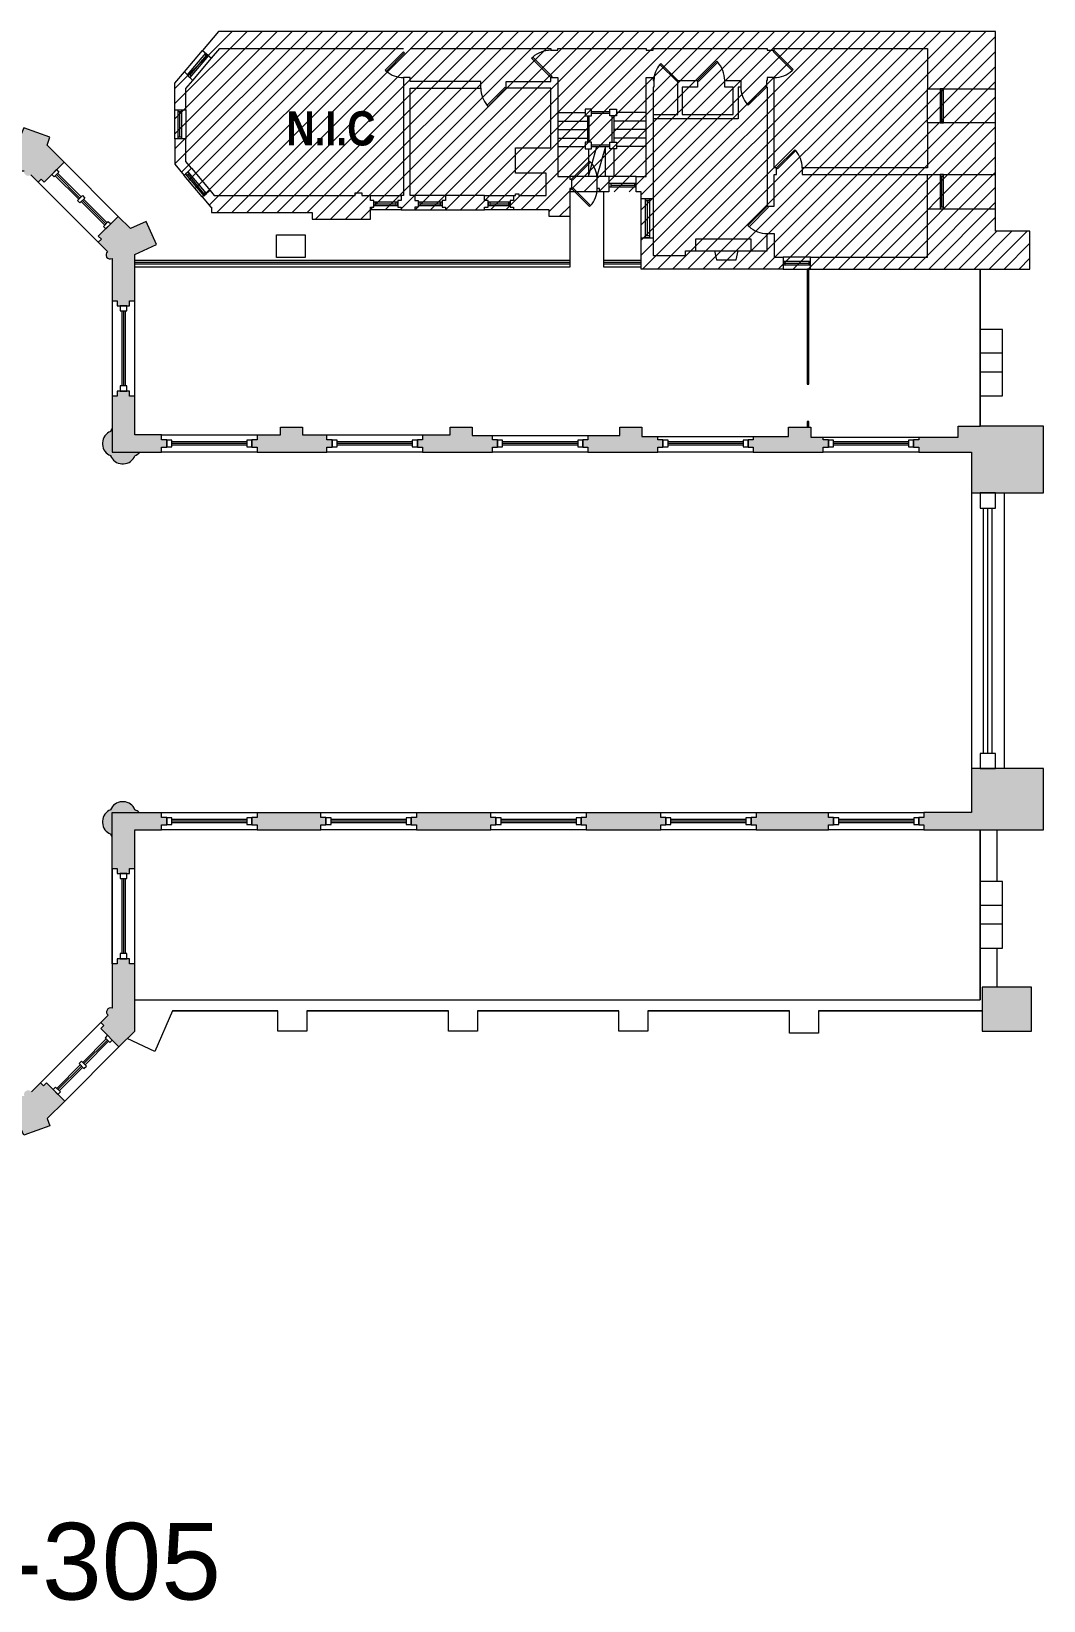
# Model space of a CAD drawing. Header units: inches. Extents: x 891 to 14187, y -1169 to 3232.
# Drawn here: x 5780 to 6968, y -1169 to 673 of the extents above; entities that cross this region are included whole.
import ezdxf

# ---------------------------------------------------------------- set-up
doc = ezdxf.new("R2010")
doc.units = ezdxf.units.IN
doc.header["$MEASUREMENT"] = 0
doc.linetypes.add('IMPORT-IMPORT-HIDDEN2', pattern=[0.1875, 0.125, -0.0625])
for name, color, linetype, lineweight in [('A-Hatch', 7, 'Continuous', 9), ('A-RECTORY - NIC', 7, 'Continuous', 9), ('EX-EXT-CORE', 7, 'Continuous', 9), ('EX-Int Wall', 7, 'Continuous', 9), ('EX-Windows', 7, 'Continuous', 9), ('G-ANNO-TEXT', 7, 'Continuous', 9), ('MUC-LOW_WALL', 7, 'Continuous', 9)]:
    doc.layers.add(name, color=color, linetype=linetype, lineweight=lineweight)
doc.styles.add('Arial Narrow_B_1', font='ARIALNB.TTF', dxfattribs={"height": 40.064026})
doc.styles.add('Arial_3', font='arial.ttf', dxfattribs={"height": 18})

msp = doc.modelspace()

# ---------------------------------------------------------------- hatches: boundary and pattern name
at = {"layer": 'A-Hatch'}
h = msp.add_hatch(color=9, dxfattribs=at)
h.paths.add_polyline_path([(6953.5, -500.7), (6953.5, -448.7), (6895.5, -448.7), (6895.5, -500.7)])
h.paths.add_polyline_path([(6518.5, -264.4), (6518.5, -258.4), (6524.5, -258.4), (6524.5, -249.9), (6518.5, -249.9), (6518.5, -243.8), (6431.2, -243.8), (6431.2, -249.9), (6425.2, -249.9), (6425.2, -258.4), (6431.2, -258.4), (6431.2, -264.4)])
h.paths.add_polyline_path([(6630.5, -264.4), (6715.2, -264.4), (6715.2, -258.4), (6721.2, -258.4), (6721.2, -249.9), (6715.2, -249.9), (6715.2, -243.8), (6630.5, -243.8), (6630.5, -249.9), (6624.5, -249.9), (6624.5, -258.4), (6630.5, -258.4)])
h.paths.add_polyline_path([(6967.5, -264.4), (6967.5, -192.4), (6883.1, -192.4), (6883.1, -243.8), (6827.2, -243.8), (6827.2, -249.9), (6821.2, -249.9), (6821.2, -258.4), (6827.2, -258.4), (6827.2, -264.4)])
h.paths.add_polyline_path([(6119.9, -264.4), (6119.9, -258.4), (6125.9, -258.4), (6125.9, -249.9), (6119.9, -249.9), (6119.9, -243.8), (6045.1, -243.8), (6045.1, -249.9), (6039.1, -249.9), (6039.1, -258.4), (6045.1, -258.4), (6045.1, -264.4), (6066.8, -264.4)])
h.paths.add_polyline_path([(6231.9, -264.4), (6319.2, -264.4), (6319.2, -258.4), (6325.2, -258.4), (6325.2, -249.9), (6319.2, -249.9), (6319.2, -243.8), (6231.9, -243.8), (6231.9, -249.9), (6225.9, -249.9), (6225.9, -258.4), (6231.9, -258.4)])
h.paths.add_polyline_path([(6883.1, 131.3), (6967.5, 131.3), (6967.5, 209.3), (6867.5, 209.3), (6867.5, 196.3), (6821.1, 196.3), (6821.1, 193.2), (6815.1, 193.2), (6815.1, 184.7), (6821.1, 184.7), (6821.1, 178.7), (6883.1, 178.7), (6883.1, 145.5)])
h.paths.add_polyline_path([(5888.6, 165.3), (5891.1, 165.5), (5893.4, 166.2), (5895.7, 167.2), (5897.7, 168.7), (5899.4, 170.4), (5900.8, 172.5), (5901.8, 174.7), (5904, 175.7), (5906, 177), (5907.7, 178.7), (5933.1, 178.7), (5933.1, 184.7), (5939.1, 184.7), (5939.1, 193.2), (5933.1, 193.2), (5933.1, 199.3), (5901.6, 199.3), (5901.6, 244.5), (5895.6, 244.5), (5895.6, 250.5), (5881.1, 250.5), (5881.1, 244.5), (5875, 244.5), (5875, 206.4), (5874.1, 204.8), (5873.4, 203.2), (5871.1, 202.1), (5869.1, 200.7), (5867.3, 199), (5865.9, 197), (5864.9, 194.8), (5864.2, 192.4), (5864, 189.9), (5864, 188), (5864.2, 185.5), (5864.9, 183.1), (5865.9, 180.9), (5867.3, 178.9), (5869.1, 177.1), (5871.1, 175.8), (5873.4, 174.7), (5874.4, 172.5), (5875.8, 170.4), (5877.5, 168.7), (5879.6, 167.2), (5881.8, 166.2), (5884.2, 165.5), (5886.6, 165.3)])
h.paths.add_polyline_path([(6433.1, 178.7), (6515.1, 178.7), (6515.1, 184.7), (6521.1, 184.7), (6521.1, 193.2), (6515.1, 193.2), (6515.1, 197.3), (6496.5, 197.3), (6496.5, 208.3), (6470.5, 208.3), (6470.5, 198.3), (6433.1, 198.3), (6433.1, 193.2), (6427.1, 193.2), (6427.1, 184.7), (6433.1, 184.7)])
h.paths.add_polyline_path([(6066.8, 178.7), (6127.1, 178.7), (6127.1, 184.7), (6133.1, 184.7), (6133.1, 193.2), (6127.1, 193.2), (6127.1, 199.3), (6098.5, 199.3), (6098.5, 208.3), (6072.5, 208.3), (6072.5, 199.3), (6045.1, 199.3), (6045.1, 193.2), (6039.1, 193.2), (6039.1, 184.7), (6045.1, 184.7), (6045.1, 178.7)])
h.paths.add_polyline_path([(6627.1, 178.7), (6709.1, 178.7), (6709.1, 184.7), (6715.1, 184.7), (6715.1, 193.2), (6709.1, 193.2), (6709.1, 196.3), (6694.5, 196.3), (6694.5, 208.3), (6668.5, 208.3), (6668.5, 197.3), (6627.1, 197.3), (6627.1, 193.2), (6621.1, 193.2), (6621.1, 184.7), (6627.1, 184.7)])
h.paths.add_polyline_path([(6239.1, 178.7), (6321.1, 178.7), (6321.1, 184.7), (6327.1, 184.7), (6327.1, 193.2), (6321.1, 193.2), (6321.1, 198.3), (6297.5, 198.3), (6297.5, 208.3), (6271.5, 208.3), (6271.5, 199.3), (6239.1, 199.3), (6239.1, 193.2), (6233.1, 193.2), (6233.1, 184.7), (6239.1, 184.7)])
h.paths.add_polyline_path([(5895.6, 350.5), (5895.6, 356.5), (5901.6, 356.5), (5901.6, 410.9), (5927, 422.3), (5915.1, 449.6), (5896.7, 441.1), (5882.3, 455.5), (5858.9, 432.1), (5862.5, 428.6), (5858.9, 425.1), (5869.8, 414.2), (5868.9, 413.4), (5868.3, 412.3), (5868, 411.2), (5867.9, 410), (5868.1, 408.8), (5868.7, 407.7), (5869.4, 406.8), (5870.4, 406.1), (5871.5, 405.7), (5872.7, 405.5), (5873.9, 405.7), (5875, 406.1), (5875, 356.5), (5881.1, 356.5), (5881.1, 350.5), (5895.6, 350.5)])
h.paths.add_polyline_path([(5788.2, 495.8), (5791.8, 499.3), (5795.3, 495.8), (5818.7, 519.1), (5798.8, 539), (5802.2, 548.3), (5771.6, 559.4), (5765.2, 544.7), (5738.5, 544.7), (5738.5, 537.2), (5733.5, 537.2), (5733.5, 517.5), (5738.5, 517.5), (5738.5, 509), (5771.9, 509), (5771.8, 507.8), (5772, 506.6), (5772.4, 505.5), (5773.2, 504.6), (5774.1, 503.8), (5775.2, 503.4), (5776.4, 503.1), (5777.6, 503.2), (5778.7, 503.6), (5779.7, 504.3)])
h.paths.add_polyline_path([(5586, 496.3), (5589.5, 499.8), (5593, 496.4), (5601.5, 504.9), (5602.4, 504.1), (5603.4, 503.4), (5604.5, 503.1), (5605.6, 503.1), (5606.8, 503.3), (5607.8, 503.8), (5608.7, 504.6), (5609.4, 505.6), (5609.8, 506.7), (5609.9, 507.9), (5609.7, 509), (5638.5, 509), (5638.5, 517.5), (5643.5, 517.5), (5643.5, 537.2), (5638.5, 537.2), (5638.5, 544.7), (5611.9, 544.7), (5605.4, 559.4), (5574.9, 548.3), (5580.1, 533.9), (5564.3, 518.1)])
h = msp.add_hatch(color=9, dxfattribs=at)
h.paths.add_polyline_path([(5136.6, -656), (5136.6, -612.5), (5126.8, -612.5), (5126.8, -596.1), (5124.8, -596.1), (5124.8, -593.8), (5110.8, -593.8), (5110.8, -621.5), (5080.6, -621.5), (5080.6, -656)])
h.paths.add_polyline_path([(5605.4, -622.5), (5610, -612), (5638.5, -612), (5638.5, -603.5), (5643.5, -603.5), (5643.5, -583.8), (5638.5, -583.8), (5638.5, -576.5), (5609.8, -576.5), (5610.1, -575.4), (5610.2, -574.2), (5609.9, -573.1), (5609.4, -572), (5608.6, -571.1), (5607.6, -570.5), (5606.5, -570.1), (5605.3, -570.1), (5604.1, -570.3), (5603.1, -570.8), (5602.2, -571.6), (5601.5, -572.6), (5593, -564.1), (5589.5, -567.6), (5586, -564), (5566.8, -583.2), (5580.2, -596.6), (5574.9, -611.4)])
h.paths.add_polyline_path([(5771.6, -622.5), (5802.2, -611.4), (5799.1, -602.9), (5819.5, -582.5), (5798.1, -561.1), (5794.6, -564.7), (5791, -561.1), (5780.4, -571.7), (5779.5, -570.9), (5778.4, -570.2), (5777.2, -569.9), (5776, -569.9), (5774.8, -570.3), (5773.7, -570.9), (5772.8, -571.8), (5772.1, -572.9), (5771.8, -574.1), (5771.8, -575.3), (5772.1, -576.5), (5738.5, -576.5), (5738.5, -583.8), (5733.5, -583.8), (5733.5, -603.5), (5738.5, -603.5), (5738.5, -612), (5767, -612)])
h.paths.add_polyline_path([(5124.8, -521.8), (5124.8, -520.5), (5192.8, -520.5), (5192.8, -492.5), (5168.3, -492.5), (5168.3, -152.3), (5183.1, -167), (5188.7, -161.4), (5192.3, -164.9), (5202.9, -154.3), (5199.4, -150.8), (5205, -145.1), (5184, -124.2), (5184.9, -123.7), (5185.6, -123), (5186.2, -122.2), (5186.5, -121.3), (5186.6, -120.4), (5186.5, -119.4), (5186.1, -118.5), (5185.5, -117.7), (5184.8, -117.1), (5183.9, -116.6), (5183, -116.4), (5182, -116.5), (5181.1, -116.7), (5181.1, -88), (5166.3, -77.7), (5166.3, -13.7), (5147.3, -13.7), (5147.3, -182.7), (5138.3, -182.7), (5138.3, -205.7), (5148.3, -205.7), (5148.3, -377.8), (5110.8, -377.8), (5110.8, -521.8)])
h.paths.add_polyline_path([(5503.1, -519.6), (5522.3, -500.4), (5518.9, -497), (5522.4, -493.5), (5510.6, -481.7), (5511.4, -480.9), (5512, -480), (5512.3, -478.9), (5512.4, -477.8), (5512.2, -476.7), (5511.8, -475.7), (5511.1, -474.9), (5510.2, -474.2), (5509.2, -473.7), (5508.1, -473.5), (5507, -473.6), (5506, -473.9), (5506, -461.9), (5498.5, -461.9), (5498.5, -456.9), (5482.3, -456.9), (5482.3, -461.9), (5473.9, -461.9), (5473.9, -490.4)])
h.paths.add_polyline_path([(5883.1, -518.9), (5901.6, -500.4), (5901.6, -421.5), (5895.6, -421.5), (5895.6, -415.5), (5881.1, -415.5), (5881.1, -421.5), (5875, -421.5), (5875, -473.6), (5873.8, -473.3), (5872.6, -473.3), (5871.3, -473.6), (5870.3, -474.3), (5869.4, -475.2), (5868.8, -476.2), (5868.5, -477.4), (5868.5, -478.7), (5868.8, -479.9), (5869.4, -481), (5870.3, -481.9), (5861.7, -490.4), (5865.3, -494), (5861.7, -497.5)])
h.paths.add_polyline_path([(5881.1, -315.5), (5895.6, -315.5), (5895.6, -309.5), (5901.6, -309.5), (5901.6, -264.4), (5933.1, -264.4), (5933.1, -258.4), (5939.1, -258.4), (5939.1, -249.9), (5933.1, -249.9), (5933.1, -243.8), (5906.8, -243.8), (5905.3, -242.6), (5903.6, -241.6), (5901.8, -240.8), (5900.8, -238.6), (5899.4, -236.6), (5897.7, -234.8), (5895.6, -233.3), (5893.4, -232.3), (5891.1, -231.6), (5888.6, -231.4), (5886.6, -231.4), (5884.2, -231.6), (5881.8, -232.3), (5879.6, -233.4), (5877.5, -234.8), (5875.8, -236.6), (5874.4, -238.6), (5873.4, -240.8), (5871.1, -241.9), (5869.1, -243.3), (5867.3, -245), (5865.9, -247), (5864.9, -249.2), (5864.2, -251.6), (5864, -254.1), (5864, -256), (5864.2, -258.5), (5864.9, -260.9), (5865.9, -263.1), (5867.3, -265.1), (5869.1, -266.9), (5871.1, -268.2), (5873.4, -269.3), (5874.1, -270.9), (5875, -272.5), (5875, -309.5), (5881.1, -309.5)])
h.paths.add_polyline_path([(5300.1, -300.3), (5308, -278.5), (5338, -278.5), (5338, -270), (5343, -270), (5343, -250.3), (5338, -250.3), (5338, -242.8), (5307.1, -242.8), (5307.4, -241.9), (5307.4, -240.9), (5307.2, -239.9), (5306.8, -239.1), (5306.2, -238.3), (5305.4, -237.8), (5304.5, -237.4), (5303.5, -237.3), (5302.5, -237.4), (5301.6, -237.7), (5300.8, -238.2), (5300.2, -239), (5299.7, -239.8), (5278.6, -218.7), (5272.9, -224.3), (5269.4, -220.8), (5258.8, -231.4), (5262.3, -234.9), (5256.6, -240.6), (5274.8, -258.7), (5264.4, -287.3)])
h.paths.add_polyline_path([(5498.5, -290.9), (5498.5, -285.9), (5506, -285.9), (5506, -248.3), (5507, -248.6), (5508.1, -248.7), (5509.2, -248.5), (5510.1, -248), (5511, -247.3), (5511.6, -246.5), (5512, -245.5), (5512.1, -244.4), (5512, -243.3), (5511.6, -242.3), (5511, -241.4), (5510.1, -240.7), (5509.2, -240.3), (5508.1, -240.1), (5507, -240.2), (5506, -240.5), (5506, -236), (5505.3, -236), (5504.6, -235.9), (5503.8, -235.6), (5503.2, -235.1), (5502.7, -234.5), (5502.4, -233.7), (5502.3, -232.7), (5502.3, -231.9), (5496.6, -231.9), (5497.1, -230.5), (5497.3, -229), (5497, -227.5), (5496.4, -226.1), (5495.5, -225), (5494.3, -224.1), (5492.9, -223.5), (5491.4, -223.3), (5489.9, -223.5), (5488.5, -224.1), (5487.3, -225), (5486.4, -226.1), (5485.8, -227.5), (5485.5, -229), (5485.7, -230.5), (5486.2, -231.9), (5481.2, -231.9), (5481.2, -233.2), (5481.1, -233.9), (5480.8, -234.7), (5480.3, -235.3), (5479.7, -235.8), (5479, -236.1), (5478.2, -236.2), (5475.6, -236.2), (5474.5, -236.4), (5473.4, -236.8), (5472.5, -237.6), (5471.8, -238.5), (5471.4, -239.6), (5471.3, -240.7), (5471.3, -242.8), (5442, -242.8), (5442, -250.3), (5437, -250.3), (5437, -270), (5442, -270), (5442, -278.5), (5473.9, -278.5), (5473.9, -285.9), (5482.3, -285.9), (5482.3, -290.9)])
h.paths.add_polyline_path([(5181.1, 30.3), (5181.1, 46.7), (5182, 46.4), (5183, 46.4), (5183.9, 46.6), (5184.8, 47), (5185.5, 47.7), (5186.1, 48.4), (5186.5, 49.3), (5186.6, 50.3), (5186.5, 51.3), (5186.2, 52.2), (5185.6, 53), (5184.9, 53.6), (5184, 54.1), (5205, 75.1), (5199.4, 80.7), (5202.9, 84.3), (5194.6, 92.6), (5191.1, 89), (5185.4, 94.7), (5184.3, 93.6), (5183.3, 92.3), (5182, 91.3), (5173.2, 82.5), (5173.2, 95.9), (5173.1, 96.6), (5173.2, 97.3), (5173.2, 99.3), (5155.3, 99.3), (5155.3, 76.2), (5147.3, 76.2), (5147.3, 30.3)])
h.paths.add_polyline_path([(5173.2, 143.3), (5173.2, 225.3), (5155.3, 225.3), (5155.3, 143.3)])
h.paths.add_polyline_path([(5173.2, 269.3), (5173.2, 386.5), (5208.1, 386.5), (5208.1, 400.5), (5154.3, 400.5), (5154.3, 391.5), (5155.3, 391.5), (5155.3, 269.3)])

# ---------------------------------------------------------------- linework, layer by layer
at = {"layer": 'A-RECTORY - NIC', "color": 8}
for p, q in [((5948.6, 605.5), (6015.7, 672.5)), ((5948.6, 587.8), (6033.4, 672.5)), ((5948.6, 570.1), (6051, 672.5)), ((5948.6, 552.4), (6068.7, 672.5)), ((5948.6, 534.8), (6086.4, 672.5)), ((5948.6, 517.1), (6104.1, 672.5)), ((5956.5, 507.3), (6121.8, 672.5)), ((5964.6, 497.7), (6139.4, 672.5)), ((5972.6, 488.1), (6157.1, 672.5)), ((5980.7, 478.4), (6174.8, 672.5)), ((5999.7, 672.5), (5981, 650.3)), ((5988.8, 468.8), (6192.5, 672.5)), ((5997.8, 460.2), (6210.1, 672.5)), ((6911.3, 672.5), (5999.7, 672.5)), ((6015.5, 460.2), (6227.8, 672.5)), ((6033.1, 460.2), (6245.5, 672.5)), ((6050.8, 460.2), (6263.2, 672.5)), ((6068.5, 460.2), (6280.9, 672.5)), ((6086.2, 460.2), (6298.5, 672.5)), ((6103.9, 460.2), (6316.2, 672.5)), ((6113.5, 452.2), (6333.9, 672.5)), ((6131.2, 452.2), (6351.6, 672.5)), ((6148.9, 452.2), (6369.2, 672.5)), ((6166.6, 452.2), (6386.9, 672.5)), ((6195.2, 463.2), (6404.6, 672.5)), ((6212.9, 463.2), (6422.3, 672.5)), ((6230.6, 463.2), (6440, 672.5)), ((6248.3, 463.2), (6457.6, 672.5)), ((6266, 463.2), (6475.3, 672.5)), ((6283.6, 463.2), (6493, 672.5)), ((6301.3, 463.2), (6510.7, 672.5)), ((6319, 463.2), (6528.3, 672.5)), ((6336.7, 463.2), (6546, 672.5)), ((6354.3, 463.2), (6563.7, 672.5)), ((6372, 463.2), (6581.4, 672.5)), ((6387.8, 461.3), (6599.1, 672.5)), ((6428.4, 484.2), (6616.7, 672.5)), ((6446.1, 484.2), (6634.4, 672.5)), ((6463.7, 484.2), (6652.1, 672.5)), ((6481.4, 484.2), (6669.8, 672.5)), ((6495.6, 480.7), (6687.4, 672.5)), ((6495.6, 463), (6705.1, 672.5)), ((6495.6, 445.4), (6722.8, 672.5)), ((6495.6, 427.7), (6740.5, 672.5)), ((6495.6, 410), (6758.2, 672.5)), ((6497, 393.7), (6775.8, 672.5)), ((6514.7, 393.7), (6793.5, 672.5)), ((6532.3, 393.7), (6811.2, 672.5)), ((6550, 393.7), (6828.9, 672.5)), ((6567.7, 393.7), (6846.5, 672.5)), ((6585.4, 393.7), (6864.2, 672.5)), ((6603, 393.7), (6881.9, 672.5)), ((6620.7, 393.7), (6899.6, 672.5)), ((6638.4, 393.7), (6911.3, 666.6)), ((6911.3, 605.2), (6911.3, 672.5)), ((5959.9, 625.1), (5981, 650.3)), ((5963.5, 621.4), (5984.9, 647)), ((5981, 650.3), (5991.7, 641.3)), ((5986.7, 642.9), (5983.6, 645.5)), ((5984.9, 647), (5988, 644.4)), ((5991.7, 641.3), (6001.3, 652.6)), ((6001.3, 652.6), (6216.8, 652.6)), ((6224.8, 652.6), (6389.8, 652.6)), ((6389.8, 652.6), (6389.8, 650.4)), ((6389.8, 650.4), (6397.8, 650.4)), ((6397.8, 650.4), (6397.8, 652.6)), ((6397.8, 652.6), (6501.5, 652.6)), ((6501.5, 652.6), (6501.5, 650.4)), ((6501.5, 650.4), (6509.5, 650.4)), ((6509.5, 650.4), (6509.5, 652.6)), ((6509.5, 652.6), (6643.5, 652.6)), ((6643.5, 652.6), (6643.5, 650.4)), ((6643.5, 650.4), (6651.5, 650.4)), ((6651.5, 650.4), (6651.5, 652.6)), ((6651.5, 652.6), (6831.3, 652.6)), ((6656.1, 393.7), (6911.3, 648.9)), ((6831.3, 652.6), (6831.3, 605.2)), ((5985.2, 644.2), (5966.3, 621.5)), ((5988, 644.4), (5966.4, 618.5)), ((5969.8, 615.1), (5991.7, 641.3)), ((6673.8, 393.7), (6911.3, 631.3)), ((5948.6, 611.6), (5959.9, 625.1)), ((5948.6, 580.3), (5948.6, 611.6)), ((5969.8, 615.1), (5959.9, 625.1)), ((5961.6, 605.4), (5969.8, 615.1)), ((5966.4, 618.5), (5963.5, 621.4)), ((5967.7, 620.1), (5964.8, 622.9)), ((6224.8, 618.4), (6216.8, 618.4)), ((6216.8, 618.4), (6216.8, 480.1)), ((6224.8, 613.8), (6224.8, 618.4)), ((6307.4, 613.8), (6224.8, 613.8)), ((6307.4, 605.8), (6307.4, 613.8)), ((6337.4, 605.8), (6337.4, 613.8)), ((6337.4, 613.8), (6389.8, 613.8)), ((6389.8, 613.8), (6389.8, 618.4)), ((6389.8, 618.4), (6397.8, 618.4)), ((6397.8, 618.4), (6397.8, 502.2)), ((6501.5, 502.2), (6501.5, 618.4)), ((6501.5, 618.4), (6509.5, 618.4)), ((6509.5, 618.4), (6509.5, 615.1)), ((6509.5, 615.1), (6510.5, 615.1)), ((6510.5, 615.1), (6510.5, 607.1)), ((6538.5, 575.1), (6538.5, 615.1)), ((6538.5, 615.1), (6561.5, 615.1)), ((6561.5, 615.1), (6561.5, 607.1)), ((6593.5, 607.1), (6593.5, 615.1)), ((6593.5, 615.1), (6612.5, 615.1)), ((6612.5, 615.1), (6612.5, 607.1)), ((6643.5, 615.1), (6642.5, 615.1)), ((6642.5, 615.1), (6642.5, 607.1)), ((6651.5, 618.4), (6643.5, 618.4)), ((6643.5, 618.4), (6643.5, 615.1)), ((6651.5, 512.5), (6651.5, 618.4)), ((6691.4, 393.7), (6911.3, 613.6)), ((5961.6, 580.3), (5961.6, 605.4)), ((6224.8, 480.1), (6224.8, 605.8)), ((6224.8, 605.8), (6307.4, 605.8)), ((6389.8, 605.8), (6337.4, 605.8)), ((6389.8, 536.1), (6389.8, 605.8)), ((6510.5, 607.1), (6509.5, 607.1)), ((6509.5, 607.1), (6509.5, 476.2)), ((6561.5, 607.1), (6543.5, 607.1)), ((6543.5, 607.1), (6543.5, 575.1)), ((6603.5, 607.1), (6593.5, 607.1)), ((6603.5, 575.1), (6603.5, 607.1)), ((6612.5, 607.1), (6609.5, 607.1)), ((6609.5, 607.1), (6609.5, 570.1)), ((6642.5, 607.1), (6643.5, 607.1)), ((6643.5, 607.1), (6643.5, 467.3)), ((6709.1, 393.7), (6911.3, 595.9)), ((6831.3, 565.2), (6831.3, 605.2)), ((6831.3, 605.2), (6911.3, 605.2)), ((6850.3, 605.2), (6846.3, 605.2)), ((6846.3, 605.2), (6846.3, 565.2)), ((6846.3, 603.2), (6850.3, 603.2)), ((6848.3, 567.2), (6848.3, 603.2)), ((6850.3, 565.2), (6850.3, 605.2)), ((6911.3, 565.2), (6911.3, 605.2)), ((5948.6, 580.3), (5961.6, 580.3)), ((5948.6, 546.3), (5948.6, 580.3)), ((5952.6, 580.3), (5956.6, 580.3)), ((5952.6, 546.3), (5952.6, 580.3)), ((5956.6, 578.3), (5952.6, 578.3)), ((5954.6, 548.3), (5954.6, 578.3)), ((5956.6, 580.3), (5956.6, 546.3)), ((5961.6, 580.3), (5961.6, 546.3)), ((6397.8, 577.3), (6429.7, 577.3)), ((6437.5, 581.4), (6429.7, 581.4)), ((6429.7, 581.4), (6429.7, 573.6)), ((6429.7, 573.6), (6437.5, 573.6)), ((6432.6, 573.6), (6432.6, 542.4)), ((6434.6, 542.4), (6434.6, 573.6)), ((6437.5, 573.6), (6437.5, 581.4)), ((6437.5, 578.5), (6458.7, 578.5)), ((6437.5, 576.5), (6458.7, 576.5)), ((6458.7, 581.4), (6466.5, 581.4)), ((6458.7, 573.6), (6458.7, 581.4)), ((6466.5, 573.6), (6458.7, 573.6)), ((6461.6, 542.4), (6461.6, 573.6)), ((6463.6, 573.6), (6463.6, 542.4)), ((6466.5, 581.4), (6466.5, 573.6)), ((6501.5, 577.3), (6466.5, 577.3)), ((6509.5, 575.1), (6538.5, 575.1)), ((6543.5, 575.1), (6603.5, 575.1)), ((6726.8, 393.7), (6911.3, 578.2)), ((6397.8, 567.3), (6432.6, 567.3)), ((6397.8, 557.3), (6432.6, 557.3)), ((6501.5, 567.3), (6463.6, 567.3)), ((6501.5, 557.3), (6463.6, 557.3)), ((6609.5, 570.1), (6509.5, 570.1)), ((6744.5, 393.7), (6911.3, 560.6)), ((6911.3, 565.2), (6831.3, 565.2)), ((6831.3, 565.2), (6831.3, 512.5)), ((6846.3, 567.2), (6850.3, 567.2)), ((6846.3, 565.2), (6850.3, 565.2)), ((6911.3, 504.5), (6911.3, 565.2)), ((5948.6, 546.3), (5948.6, 516.7)), ((5961.6, 546.3), (5948.6, 546.3)), ((5956.6, 548.3), (5952.6, 548.3)), ((5956.6, 546.3), (5952.6, 546.3)), ((5961.6, 519.8), (5961.6, 546.3)), ((6348.1, 506.1), (6348.1, 536.1)), ((6348.1, 536.1), (6389.8, 536.1)), ((6397.8, 547.3), (6432.6, 547.3)), ((6397.8, 537.3), (6429.7, 537.3)), ((6437.5, 542.4), (6429.7, 542.4)), ((6429.7, 542.4), (6429.7, 534.7)), ((6429.7, 534.7), (6437.5, 534.7)), ((6433.6, 502.2), (6443.6, 537.5)), ((6433.6, 534.7), (6433.6, 502.2)), ((6437.5, 534.7), (6437.5, 542.4)), ((6437.5, 539.5), (6458.7, 539.5)), ((6437.5, 537.5), (6458.7, 537.5)), ((6453.6, 537.5), (6443.6, 502.2)), ((6453.6, 502.2), (6453.6, 537.5)), ((6458.7, 542.4), (6466.5, 542.4)), ((6458.7, 534.7), (6458.7, 542.4)), ((6466.5, 534.7), (6458.7, 534.7)), ((6501.5, 547.3), (6463.6, 547.3)), ((6463.6, 534.7), (6463.6, 502.2)), ((6466.5, 542.4), (6466.5, 534.7)), ((6501.5, 537.3), (6466.5, 537.3)), ((6762.1, 393.7), (6911.3, 542.9)), ((5948.6, 516.7), (5959.7, 503.4)), ((5968.3, 511.9), (5961.6, 519.8)), ((6779.8, 393.7), (6911.3, 525.2)), ((5980.6, 478.5), (5959.6, 503.5)), ((5959.7, 503.4), (5968.3, 511.9)), ((5964.2, 507.9), (5961.3, 505)), ((5961.3, 505), (5982.6, 479.7)), ((5965.5, 506.3), (5962.6, 503.5)), ((5982.8, 482.5), (5964.1, 504.9)), ((5985.6, 482.3), (5964.2, 507.9)), ((5968.3, 511.9), (5990, 486)), ((6384.1, 506.1), (6348.1, 506.1)), ((6384.1, 480.1), (6384.1, 506.1)), ((6397.8, 502.2), (6411.8, 502.2)), ((6443.8, 502.2), (6411.8, 502.2)), ((6411.8, 502.2), (6411.8, 499.2)), ((6411.8, 499.2), (6413.8, 499.2)), ((6413.8, 499.2), (6413.8, 488.2)), ((6457.8, 502.2), (6443.8, 502.2)), ((6443.8, 488.2), (6443.8, 502.2)), ((6489.8, 502.2), (6457.8, 502.2)), ((6457.8, 502.2), (6457.8, 484.2)), ((6489.8, 484.2), (6489.8, 502.2)), ((6489.8, 502.2), (6501.5, 502.2)), ((6654.4, 512.5), (6651.5, 512.5)), ((6651.5, 504.5), (6654.4, 504.5)), ((6651.5, 467.3), (6651.5, 504.5)), ((6654.4, 504.5), (6654.4, 512.5)), ((6831.3, 512.5), (6684.4, 512.5)), ((6684.4, 512.5), (6684.4, 504.5)), ((6684.4, 504.5), (6911.3, 504.5)), ((6797.5, 393.7), (6911.3, 507.5)), ((6831.3, 464.5), (6831.3, 504.5)), ((6850.3, 504.5), (6846.3, 504.5)), ((6846.3, 504.5), (6846.3, 464.5)), ((6846.3, 502.5), (6850.3, 502.5)), ((6848.3, 466.5), (6848.3, 502.5)), ((6850.3, 464.5), (6850.3, 504.5)), ((6911.3, 464.5), (6911.3, 504.5)), ((5990, 486), (5980.8, 478.3)), ((5984.3, 483.8), (5981.3, 481.3)), ((5982.6, 479.7), (5985.6, 482.3)), ((5990, 486), (5994.9, 480.1)), ((5994.9, 480.1), (6160, 480.1)), ((6160, 480.1), (6160, 483.1)), ((6160, 483.1), (6168, 483.1)), ((6168, 483.1), (6168, 480.1)), ((6168, 480.1), (6178, 480.1)), ((6178, 474.2), (6178, 480.1)), ((6178, 480.1), (6214, 480.1)), ((6216.8, 480.1), (6214, 480.1)), ((6214, 480.1), (6214, 474.2)), ((6230, 480.1), (6224.8, 480.1)), ((6266, 480.1), (6230, 480.1)), ((6230, 480.1), (6230, 474.2)), ((6266, 480.1), (6266, 474.2)), ((6312, 480.1), (6266, 480.1)), ((6312, 474.2), (6312, 480.1)), ((6312, 480.1), (6346, 480.1)), ((6346, 480.1), (6346, 474.2)), ((6346, 480.1), (6348.1, 480.1)), ((6348.1, 480.1), (6348.1, 482.1)), ((6348.1, 482.1), (6352.1, 482.1)), ((6352.1, 482.1), (6352.1, 480.1)), ((6352.1, 480.1), (6384.1, 480.1)), ((6413.8, 488.2), (6411.8, 488.2)), ((6411.8, 488.2), (6411.8, 455.2)), ((6446.8, 484.2), (6411.8, 484.2)), ((6446.8, 488.2), (6443.8, 488.2)), ((6446.8, 484.2), (6446.8, 488.2)), ((6457.8, 484.2), (6446.8, 484.2)), ((6489.8, 494.2), (6457.8, 494.2)), ((6457.8, 494.2), (6457.8, 490.2)), ((6457.8, 490.2), (6489.8, 490.2)), ((6459.8, 494.2), (6459.8, 490.2)), ((6459.8, 492.2), (6487.8, 492.2)), ((6487.8, 494.2), (6487.8, 490.2)), ((6489.8, 490.2), (6489.8, 494.2)), ((6495.6, 484.2), (6489.8, 484.2)), ((6495.6, 476.2), (6495.6, 484.2)), ((6815.2, 393.7), (6911.3, 489.8)), ((5980.8, 478.3), (5991, 466.2)), ((5991, 466.2), (5991.6, 466.2)), ((5991.6, 466.2), (5991.6, 460.2)), ((6182, 474.2), (6178, 474.2)), ((6178, 452.2), (6178, 466.1)), ((6178, 466.1), (6182, 466.1)), ((6214, 463.2), (6178, 463.2)), ((6182, 466.1), (6182, 474.2)), ((6210, 472.2), (6182, 472.2)), ((6182, 472.2), (6182, 468.2)), ((6182, 468.2), (6210, 468.2)), ((6184, 472.2), (6184, 468.2)), ((6184, 470.2), (6208, 470.2)), ((6208, 472.2), (6208, 468.2)), ((6214, 474.2), (6210, 474.2)), ((6210, 474.2), (6210, 466.1)), ((6210, 468.2), (6210, 472.2)), ((6210, 466.1), (6214, 466.1)), ((6214, 466.1), (6214, 463.2)), ((6214, 463.2), (6230, 463.2)), ((6230, 474.2), (6234, 474.2)), ((6234, 466.1), (6230, 466.1)), ((6230, 466.1), (6230, 463.2)), ((6230, 463.2), (6266, 463.2)), ((6234, 474.2), (6234, 466.1)), ((6262, 472.2), (6234, 472.2)), ((6234, 472.2), (6234, 468.2)), ((6234, 468.2), (6262, 468.2)), ((6236, 472.2), (6236, 468.2)), ((6236, 470.2), (6260, 470.2)), ((6260, 472.2), (6260, 468.2)), ((6266, 474.2), (6262, 474.2)), ((6262, 474.2), (6262, 466.1)), ((6262, 468.2), (6262, 472.2)), ((6262, 466.1), (6266, 466.1)), ((6266, 466.1), (6266, 463.2)), ((6266, 463.2), (6312, 463.2)), ((6316, 474.2), (6312, 474.2)), ((6312, 463.2), (6312, 466.1)), ((6312, 466.1), (6316, 466.1)), ((6346, 463.2), (6312, 463.2)), ((6316, 466.1), (6316, 474.2)), ((6342, 472.2), (6316, 472.2)), ((6316, 472.2), (6316, 468.2)), ((6316, 468.2), (6342, 468.2)), ((6318, 472.2), (6318, 468.2)), ((6318, 470.2), (6340, 470.2)), ((6340, 472.2), (6340, 468.2)), ((6346, 474.2), (6342, 474.2)), ((6342, 474.2), (6342, 466.1)), ((6342, 468.2), (6342, 472.2)), ((6342, 466.1), (6346, 466.1)), ((6346, 466.1), (6346, 463.2)), ((6387.8, 463.2), (6346, 463.2)), ((6387.8, 455.2), (6387.8, 463.2)), ((6399.4, 455.2), (6411.8, 467.6)), ((6509.5, 476.2), (6495.6, 476.2)), ((6495.6, 430.2), (6495.6, 476.2)), ((6500.8, 476.2), (6505.5, 476.2)), ((6500.8, 430.2), (6500.8, 476.2)), ((6505.5, 473.8), (6500.8, 473.8)), ((6503.1, 432.6), (6503.1, 473.8)), ((6505.5, 476.2), (6505.5, 430.2)), ((6509.5, 476.2), (6509.5, 430.2)), ((6643.5, 467.3), (6651.5, 467.3)), ((6831.3, 407.5), (6831.3, 464.5)), ((6831.3, 464.5), (6911.3, 464.5)), ((6832.9, 393.7), (6911.3, 472.2)), ((6846.3, 466.5), (6850.3, 466.5)), ((6846.3, 464.5), (6850.3, 464.5)), ((6911.3, 438.3), (6911.3, 464.5)), ((5991.6, 460.2), (6109.6, 460.2)), ((6109.6, 460.2), (6109.6, 452.2)), ((6109.6, 452.2), (6178, 452.2)), ((6411.8, 455.2), (6387.8, 455.2)), ((6850.5, 393.7), (6911.3, 454.5)), ((6495.6, 430.2), (6509.5, 430.2)), ((6495.6, 393.7), (6495.6, 430.2)), ((6505.5, 432.6), (6500.8, 432.6)), ((6505.5, 430.2), (6500.8, 430.2)), ((6509.5, 430.2), (6509.5, 409.5)), ((6624.6, 428.8), (6559.1, 428.8)), ((6559.1, 428.8), (6559.1, 415.2)), ((6624.6, 415.2), (6624.6, 428.8)), ((6643.5, 415.2), (6643.5, 435.3)), ((6643.5, 435.3), (6651.5, 435.3)), ((6651.5, 435.3), (6651.5, 407.5)), ((6868.2, 393.7), (6912.8, 438.3)), ((6885.9, 393.7), (6930.4, 438.3)), ((6903.6, 393.7), (6948.1, 438.3)), ((6951.5, 438.3), (6911.3, 438.3)), ((6921.2, 393.7), (6951.5, 424)), ((6951.5, 393.7), (6951.5, 438.3)), ((6509.5, 409.5), (6547.6, 409.5)), ((6547.6, 409.5), (6547.6, 415.2)), ((6547.6, 415.2), (6581.5, 415.2)), ((6559.1, 415.2), (6624.6, 415.2)), ((6581.5, 415.2), (6609.2, 415.2)), ((6581.5, 415.2), (6583.8, 404.5)), ((6607, 404.5), (6609.2, 415.2)), ((6609.2, 415.2), (6643.5, 415.2)), ((6651.5, 407.5), (6662.1, 407.5)), ((6694.1, 407.5), (6662.1, 407.5)), ((6662.1, 407.5), (6662.1, 393.7)), ((6694.1, 393.7), (6694.1, 407.5)), ((6694.1, 407.5), (6831.3, 407.5)), ((6938.9, 393.7), (6951.5, 406.3)), ((6662.1, 393.7), (6495.6, 393.7)), ((6583.8, 404.5), (6607, 404.5)), ((6694.1, 402.6), (6662.1, 402.6)), ((6662.1, 402.6), (6662.1, 398.6)), ((6662.1, 398.6), (6694.1, 398.6)), ((6662.1, 393.7), (6694.1, 393.7)), ((6664.1, 402.6), (6664.1, 398.6)), ((6664.1, 400.6), (6692.1, 400.6)), ((6692.1, 402.6), (6692.1, 398.6)), ((6694.1, 398.6), (6694.1, 402.6)), ((6694.1, 393.7), (6893.1, 393.7)), ((6893.1, 393.7), (6951.5, 393.7))]:
    msp.add_line(p, q, dxfattribs=at)
for points in [[(6216.8, 648.4), (6195.5, 627.1), (6196.7, 626), (6217.9, 647.2)], [(6538.5, 615.1), (6518.7, 634.9), (6517.6, 633.8), (6537.4, 614)], [(6413.8, 488.2), (6435.1, 467), (6436.2, 468.2), (6415, 489.4)], [(6643.5, 467.3), (6620.8, 444.7), (6622.1, 443.4), (6644.7, 466.1)]]:
    msp.add_lwpolyline(points, close=True, dxfattribs=at)
at = {"layer": 'A-RECTORY - NIC', "color": 8, "flags": 128}
for points in [[(6651.5, 650.2), (6674, 627.7), (6672.7, 626.5), (6650.2, 649)], [(6389.8, 618.4), (6367.1, 641), (6368.4, 642.3), (6391, 619.6)], [(6561.5, 615.1), (6584.1, 637.7), (6585.3, 636.5), (6562.7, 613.8)], [(6642.5, 607.1), (6621.2, 585.9), (6620.1, 587.1), (6641.3, 608.3)], [(6337.4, 605.8), (6316.2, 584.6), (6315, 585.8), (6336.2, 607)], [(6413.8, 499.2), (6435.1, 520.4), (6436.2, 519.2), (6415, 498)], [(6654.4, 512.5), (6675.6, 533.7), (6676.8, 532.6), (6655.6, 511.4)]]:
    msp.add_lwpolyline(points, close=True, dxfattribs=at)
at = {"layer": 'A-RECTORY - NIC', "color": 8}
for centre, radius, start, end in [((6389.8, 618), 32.4, 90.1238, 131.4653), ((6538.8, 615), 28.3, 138.5347, 179.8762), ((6561.1, 615), 32.4, 0.1238, 41.4653), ((6651.4, 650.6), 32.2, 270.1238, 311.4653), ((6216.8, 648.7), 30.4, 228.5347, 269.8762), ((6337.8, 605.9), 30.4, 180.1238, 221.4653), ((6642.8, 607.2), 30.4, 180.1238, 221.4653), ((6413.5, 499.1), 30.4, 0.1238, 41.4653), ((6654.1, 512.5), 30.4, 0.1238, 41.4653), ((6413.5, 488.3), 30.4, 318.5347, 359.8762), ((6643.5, 467.7), 32.4, 228.5347, 269.8762)]:
    msp.add_arc(centre, radius, start, end, dxfattribs=at)
at = {"layer": 'EX-EXT-CORE', "color": 8}
for p, q in [((6411.8, 403.7), (5901.6, 403.7)), ((6411.8, 395.7), (5901.6, 395.7)), ((6495.6, 403.7), (6451.8, 403.7)), ((6495.6, 395.7), (6451.8, 395.7)), ((5875, 356.5), (5875, 244.5)), ((5901.6, 244.5), (5901.6, 356.5)), ((6919.5, 294.8), (6893.1, 294.8)), ((6919.5, 272.8), (6893.1, 272.8)), ((6045.1, 178.7), (5933.1, 178.7)), ((6239.1, 178.7), (6127.1, 178.7)), ((6433.1, 178.7), (6321.1, 178.7)), ((6627.1, 178.7), (6515.1, 178.7)), ((6821.1, 178.7), (6709.1, 178.7)), ((6883.1, 131.3), (6883.1, -192.4)), ((6921.1, 131.3), (6921.1, -192.4)), ((6045.1, -243.8), (6119.9, -243.8)), ((6045.1, -264.4), (5933.1, -264.4)), ((6231.9, -264.4), (6119.9, -264.4)), ((6431.2, -264.4), (6319.2, -264.4)), ((6630.5, -264.4), (6518.5, -264.4)), ((6827.2, -264.4), (6715.2, -264.4)), ((6913.1, -325.1), (6913.1, -264.4)), ((5901.6, -421.5), (5901.6, -309.5)), ((6919.5, -353.1), (6893.1, -353.1)), ((6919.5, -375.1), (6893.1, -375.1)), ((6913.1, -448.8), (6913.1, -403.1))]:
    msp.add_line(p, q, dxfattribs=at)
at = {"layer": 'EX-EXT-CORE', "color": 8, "flags": 128}
for points in [[(5779.7, 504.3), (5788.2, 495.8), (5791.8, 499.3), (5795.3, 495.8), (5818.7, 519.1), (5798.8, 539), (5802.2, 548.3), (5771.6, 559.4), (5765.2, 544.7), (5738.5, 544.7), (5738.5, 537.2), (5733.5, 537.2), (5733.5, 517.5), (5738.5, 517.5), (5738.5, 509), (5771.9, 509)], [(5875, 406.1), (5875, 356.5), (5881.1, 356.5), (5881.1, 350.5), (5895.6, 350.5), (5895.6, 356.5), (5901.6, 356.5), (5901.6, 410.9), (5927, 422.3), (5915.1, 449.6), (5896.7, 441.1), (5882.3, 455.5), (5858.9, 432.1), (5862.5, 428.6), (5858.9, 425.1), (5869.8, 414.2)], [(6821.1, 196.3), (6867.5, 196.3), (6867.5, 209.3), (6893.1, 209.3), (6893.1, 393.7)], [(5933.1, 199.3), (5901.6, 199.3), (5901.6, 244.5), (5895.6, 244.5), (5895.6, 250.5), (5881.1, 250.5), (5881.1, 244.5), (5875, 244.5), (5875, 178.7), (5933.1, 178.7), (5933.1, 184.7), (5939.1, 184.7), (5939.1, 193.2), (5933.1, 193.2), (5933.1, 199.3), (6045.1, 199.3), (6072.5, 199.3), (6072.5, 208.3), (6098.5, 208.3), (6098.5, 199.3), (6127.1, 199.3), (6239.1, 199.3), (6239.1, 193.2), (6233.1, 193.2), (6233.1, 184.7), (6239.1, 184.7), (6239.1, 178.7), (6321.1, 178.7), (6321.1, 184.7), (6327.1, 184.7), (6327.1, 193.2), (6321.1, 193.2), (6321.1, 198.3)], [(6239.1, 199.3), (6271.5, 199.3), (6271.5, 208.3), (6297.5, 208.3), (6297.5, 198.3), (6321.1, 198.3), (6433.1, 198.3), (6433.1, 193.2), (6427.1, 193.2), (6427.1, 184.7), (6433.1, 184.7), (6433.1, 178.7), (6515.1, 178.7), (6515.1, 184.7), (6521.1, 184.7), (6521.1, 193.2), (6515.1, 193.2), (6515.1, 197.3), (6627.1, 197.3), (6627.1, 193.2), (6621.1, 193.2), (6621.1, 184.7), (6627.1, 184.7), (6627.1, 178.7), (6709.1, 178.7), (6709.1, 184.7), (6715.1, 184.7), (6715.1, 193.2), (6709.1, 193.2), (6709.1, 196.3), (6821.1, 196.3), (6821.1, 193.2), (6815.1, 193.2), (6815.1, 184.7), (6821.1, 184.7), (6821.1, 178.7), (6883.1, 178.7), (6883.1, 131.3), (6967.5, 131.3), (6967.5, 209.3), (6893.1, 209.3)], [(6433.1, 198.3), (6470.5, 198.3), (6470.5, 208.3), (6496.5, 208.3), (6496.5, 197.3), (6515.1, 197.3)], [(6627.1, 197.3), (6668.5, 197.3), (6668.5, 208.3), (6694.5, 208.3), (6694.5, 196.3), (6709.1, 196.3)], [(5864, 189.9), (5864, 188.9), (5864, 188)], [(6045.1, 199.3), (6045.1, 193.2), (6039.1, 193.2), (6039.1, 184.7), (6045.1, 184.7), (6045.1, 178.7), (6127.1, 178.7), (6127.1, 184.7), (6133.1, 184.7), (6133.1, 193.2), (6127.1, 193.2), (6127.1, 199.3)], [(5886.6, 165.3), (5887.6, 165.3), (5888.6, 165.3)], [(6630.5, -243.8), (6630.5, -249.9), (6624.5, -249.9), (6624.5, -258.4), (6630.5, -258.4), (6630.5, -264.4), (6715.2, -264.4), (6715.2, -258.4), (6721.2, -258.4), (6721.2, -249.9), (6715.2, -249.9), (6715.2, -243.8), (6827.2, -243.8), (6827.2, -249.9), (6821.2, -249.9), (6821.2, -258.4), (6827.2, -258.4), (6827.2, -264.4), (6967.5, -264.4), (6967.5, -192.4), (6883.1, -192.4), (6883.1, -243.8), (6827.2, -243.8)], [(5888.6, -231.4), (5887.6, -231.4), (5886.6, -231.4)], [(5864, -254.1), (5864, -255.1), (5864, -256)], [(5875, -421.5), (5875, -309.5), (5875, -243.8), (5933.1, -243.8)], [(5875, -309.5), (5881.1, -309.5), (5881.1, -315.5), (5895.6, -315.5), (5895.6, -309.5), (5901.6, -309.5), (5901.6, -264.4), (5933.1, -264.4), (5933.1, -258.4), (5939.1, -258.4), (5939.1, -249.9), (5933.1, -249.9), (5933.1, -243.8), (6045.1, -243.8), (6045.1, -249.9), (6039.1, -249.9), (6039.1, -258.4), (6045.1, -258.4), (6045.1, -264.4), (6119.9, -264.4), (6119.9, -258.4), (6125.9, -258.4), (6125.9, -249.9), (6119.9, -249.9), (6119.9, -243.8), (6231.9, -243.8), (6319.2, -243.8)], [(6231.9, -243.8), (6231.9, -249.9), (6225.9, -249.9), (6225.9, -258.4), (6231.9, -258.4), (6231.9, -264.4), (6319.2, -264.4), (6319.2, -258.4), (6325.2, -258.4), (6325.2, -249.9), (6319.2, -249.9), (6319.2, -243.8), (6431.2, -243.8), (6518.5, -243.8)], [(6431.2, -243.8), (6431.2, -249.9), (6425.2, -249.9), (6425.2, -258.4), (6431.2, -258.4), (6431.2, -264.4), (6518.5, -264.4), (6518.5, -258.4), (6524.5, -258.4), (6524.5, -249.9), (6518.5, -249.9), (6518.5, -243.8), (6630.5, -243.8), (6715.2, -243.8)], [(5901.6, -463.7), (6893.1, -463.7), (6893.1, -264.4)], [(5861.7, -490.4), (5865.3, -494), (5861.7, -497.5), (5883.1, -518.9), (5901.6, -500.4), (5901.6, -421.5), (5895.6, -421.5), (5895.6, -415.5), (5881.1, -415.5), (5881.1, -421.5), (5875, -421.5), (5875, -473.6)], [(6895.5, -476.7), (6703.5, -476.7), (6703.5, -502.7), (6669.5, -502.7), (6669.5, -476.7), (6503.5, -476.7), (6503.5, -500.7), (6469.5, -500.7), (6469.5, -476.7), (6303.5, -476.7), (6303.5, -500.7), (6269.5, -500.7), (6269.5, -476.7), (6103.5, -476.7), (6103.5, -500.7), (6069.5, -500.7), (6069.5, -476.7), (5945.8, -476.7), (5925, -524.3), (5892.8, -509.3)], [(5870.3, -481.9), (5861.7, -490.4), (5791, -561.1), (5780.4, -571.7)], [(5791, -561.1), (5794.6, -564.7), (5798.1, -561.1), (5819.5, -582.5), (5883.1, -518.9)], [(5819.5, -582.5), (5799.1, -602.9), (5802.2, -611.4), (5771.6, -622.5), (5767, -612), (5738.5, -612), (5638.5, -612), (5638.5, -603.5), (5643.5, -603.5), (5643.5, -583.8), (5638.5, -583.8), (5638.5, -576.3), (5738.5, -576.3), (5738.5, -583.8), (5733.5, -583.8), (5733.5, -603.5), (5738.5, -603.5), (5738.5, -612)]]:
    msp.add_lwpolyline(points, dxfattribs=at)
for points in [[(6893.1, 244.8), (6919.5, 244.8), (6919.5, 322.8), (6893.1, 322.8)], [(6893.1, -403.1), (6919.5, -403.1), (6919.5, -325.1), (6893.1, -325.1)], [(6953.5, -500.7), (6953.5, -448.7), (6895.5, -448.7), (6895.5, -500.7)]]:
    msp.add_lwpolyline(points, close=True, dxfattribs=at)
at = {"layer": 'EX-EXT-CORE', "color": 8}
for centre, radius, start, end in [((5872.7, 410.4), 4.84, 127.4194, 298.0301), ((5878, 189.9), 14, 109.1212, 180), ((5886.6, 198.6), 14, 146.0648, 160.8788), ((5878, 188), 14, 180, 250.8788), ((5886.6, 179.3), 14, 199.1212, 270), ((5888.6, 179.3), 14, 270, 340.8788), ((5897.2, 188), 14, 289.1212, 318.4968), ((5886.6, -245.4), 14, 90, 160.8788), ((5888.6, -245.4), 14, 19.1212, 90), ((5878, -254.1), 14, 109.1212, 180), ((5878, -256), 14, 180, 250.8788), ((5897.2, -254.1), 14, 47.1066, 70.8788), ((5886.6, -264.7), 14, 199.1212, 213.9352), ((5873.3, -478.1), 4.84, 68.8437, 231.8688)]:
    msp.add_arc(centre, radius, start, end, dxfattribs=at)
at = {"layer": 'EX-Int Wall', "color": 8}
for p, q in [((6451.8, 395.7), (6451.8, 484.2)), ((6411.8, 455.2), (6411.8, 395.7)), ((6068, 433.8), (6101.5, 433.8)), ((6068, 407.1), (6068, 433.8)), ((6101.5, 433.8), (6101.5, 407.1)), ((6101.5, 407.1), (6068, 407.1)), ((5901.6, 401.7), (6411.8, 401.7)), ((5901.6, 399.7), (6411.8, 399.7)), ((6451.8, 401.7), (6495.6, 401.7)), ((6451.8, 399.7), (6495.6, 399.7)), ((6692.1, 393.7), (6690.1, 393.7)), ((6690.1, 393.7), (6690.1, 258.7)), ((6692.1, 258.7), (6692.1, 393.7)), ((6690.1, 258.7), (6692.1, 258.7)), ((6692.1, 214.7), (6690.1, 214.7)), ((6690.1, 214.7), (6690.1, 208.3)), ((6692.1, 208.3), (6692.1, 214.7))]:
    msp.add_line(p, q, dxfattribs=at)
at = {"layer": 'EX-Windows', "color": 8}
for p, q in [((5804.2, 504.6), (5809.8, 510.3)), ((5807, 501.8), (5804.2, 504.6)), ((5812.6, 507.4), (5807, 501.8)), ((5836, 475.6), (5808.4, 503.2)), ((5809.8, 510.3), (5812.6, 507.4)), ((5837.4, 477), (5809.8, 504.6)), ((5838.8, 478.5), (5811.2, 506)), ((5834.6, 474.2), (5840.2, 479.9)), ((5840.2, 479.9), (5843.1, 477)), ((5837.4, 471.4), (5834.6, 474.2)), ((5843.1, 477), (5837.4, 471.4)), ((5866.4, 445.2), (5838.8, 472.8)), ((5867.8, 446.6), (5840.2, 474.2)), ((5869.2, 448), (5841.6, 475.6)), ((5865, 443.8), (5870.6, 449.5)), ((5867.8, 441), (5865, 443.8)), ((5873.5, 446.6), (5867.8, 441)), ((5870.6, 449.5), (5873.5, 446.6)), ((5892.4, 350.5), (5884.4, 350.5)), ((5884.4, 350.5), (5884.4, 344.5)), ((5892.4, 344.5), (5892.4, 350.5)), ((5884.4, 344.5), (5892.4, 344.5)), ((5886.4, 344.5), (5886.4, 256.5)), ((5888.4, 344.5), (5888.4, 256.5)), ((5890.4, 344.5), (5890.4, 256.5)), ((5892.4, 256.5), (5884.4, 256.5)), ((5884.4, 256.5), (5884.4, 250.5)), ((5884.4, 250.5), (5892.4, 250.5)), ((5892.4, 250.5), (5892.4, 256.5)), ((5945.1, 192.9), (5939.1, 192.9)), ((5939.1, 192.9), (5939.1, 184.9)), ((5939.1, 184.9), (5945.1, 184.9)), ((5945.1, 184.9), (5945.1, 192.9)), ((6033.1, 190.9), (5945.1, 190.9)), ((6033.1, 188.9), (5945.1, 188.9)), ((6033.1, 186.9), (5945.1, 186.9)), ((6039.1, 192.9), (6033.1, 192.9)), ((6033.1, 192.9), (6033.1, 184.9)), ((6033.1, 184.9), (6039.1, 184.9)), ((6039.1, 184.9), (6039.1, 192.9)), ((6139.1, 192.9), (6133.1, 192.9)), ((6133.1, 192.9), (6133.1, 184.9)), ((6133.1, 184.9), (6139.1, 184.9)), ((6139.1, 184.9), (6139.1, 192.9)), ((6227.1, 190.9), (6139.1, 190.9)), ((6227.1, 188.9), (6139.1, 188.9)), ((6227.1, 186.9), (6139.1, 186.9)), ((6233.1, 192.9), (6227.1, 192.9)), ((6227.1, 192.9), (6227.1, 184.9)), ((6227.1, 184.9), (6233.1, 184.9)), ((6233.1, 184.9), (6233.1, 192.9)), ((6333.1, 192.9), (6327.1, 192.9)), ((6327.1, 192.9), (6327.1, 184.9)), ((6327.1, 184.9), (6333.1, 184.9)), ((6333.1, 184.9), (6333.1, 192.9)), ((6421.1, 190.9), (6333.1, 190.9)), ((6421.1, 188.9), (6333.1, 188.9)), ((6421.1, 186.9), (6333.1, 186.9)), ((6427.1, 192.9), (6421.1, 192.9)), ((6421.1, 192.9), (6421.1, 184.9)), ((6421.1, 184.9), (6427.1, 184.9)), ((6427.1, 184.9), (6427.1, 192.9)), ((6527.1, 192.9), (6521.1, 192.9)), ((6521.1, 192.9), (6521.1, 184.9)), ((6521.1, 184.9), (6527.1, 184.9)), ((6527.1, 184.9), (6527.1, 192.9)), ((6615.1, 190.9), (6527.1, 190.9)), ((6615.1, 188.9), (6527.1, 188.9)), ((6615.1, 186.9), (6527.1, 186.9)), ((6621.1, 192.9), (6615.1, 192.9)), ((6615.1, 192.9), (6615.1, 184.9)), ((6615.1, 184.9), (6621.1, 184.9)), ((6621.1, 184.9), (6621.1, 192.9)), ((6721.1, 192.9), (6715.1, 192.9)), ((6715.1, 192.9), (6715.1, 184.9)), ((6715.1, 184.9), (6721.1, 184.9)), ((6721.1, 184.9), (6721.1, 192.9)), ((6809.1, 190.9), (6721.1, 190.9)), ((6809.1, 188.9), (6721.1, 188.9)), ((6809.1, 186.9), (6721.1, 186.9)), ((6815.1, 192.9), (6809.1, 192.9)), ((6809.1, 192.9), (6809.1, 184.9)), ((6809.1, 184.9), (6815.1, 184.9)), ((6815.1, 184.9), (6815.1, 192.9)), ((6893.1, 131.3), (6893.1, 113.3)), ((6911.1, 131.3), (6893.1, 131.3)), ((6911.1, 113.3), (6911.1, 131.3)), ((6893.1, 113.3), (6911.1, 113.3)), ((6897.1, -174.9), (6897.1, 113.3)), ((6902.1, -174.9), (6902.1, 113.3)), ((6907.1, -174.9), (6907.1, 113.3)), ((6893.1, -174.9), (6893.1, -192.4)), ((6911.1, -174.9), (6893.1, -174.9)), ((6911.1, -192.4), (6911.1, -174.9)), ((6893.1, -192.4), (6911.1, -192.4)), ((5945.1, -250.2), (5939.1, -250.2)), ((5939.1, -250.2), (5939.1, -258.2)), ((5945.1, -258.2), (5945.1, -250.2)), ((6033.1, -252.2), (5945.1, -252.2)), ((6033.1, -254.2), (5945.1, -254.2)), ((6033.1, -256.2), (5945.1, -256.2)), ((6039.1, -250.2), (6033.1, -250.2)), ((6033.1, -250.2), (6033.1, -258.2)), ((6039.1, -258.2), (6039.1, -250.2)), ((6131.9, -250.2), (6125.9, -250.2)), ((6125.9, -250.2), (6125.9, -258.2)), ((6131.9, -258.2), (6131.9, -250.2)), ((6219.9, -252.2), (6131.9, -252.2)), ((6219.9, -254.2), (6131.9, -254.2)), ((6219.9, -256.2), (6131.9, -256.2)), ((6225.9, -250.2), (6219.9, -250.2)), ((6219.9, -250.2), (6219.9, -258.2)), ((6225.9, -258.2), (6225.9, -250.2)), ((6331.2, -250.2), (6325.2, -250.2)), ((6325.2, -250.2), (6325.2, -258.2)), ((6331.2, -258.2), (6331.2, -250.2)), ((6419.2, -252.2), (6331.2, -252.2)), ((6419.2, -254.2), (6331.2, -254.2)), ((6419.2, -256.2), (6331.2, -256.2)), ((6425.2, -250.2), (6419.2, -250.2)), ((6419.2, -250.2), (6419.2, -258.2)), ((6425.2, -258.2), (6425.2, -250.2)), ((6530.5, -250.2), (6524.5, -250.2)), ((6524.5, -250.2), (6524.5, -258.2)), ((6530.5, -258.2), (6530.5, -250.2)), ((6618.5, -252.2), (6530.5, -252.2)), ((6618.5, -254.2), (6530.5, -254.2)), ((6618.5, -256.2), (6530.5, -256.2)), ((6624.5, -250.2), (6618.5, -250.2)), ((6618.5, -250.2), (6618.5, -258.2)), ((6624.5, -258.2), (6624.5, -250.2)), ((6727.2, -250.2), (6721.2, -250.2)), ((6721.2, -250.2), (6721.2, -258.2)), ((6727.2, -258.2), (6727.2, -250.2)), ((6815.2, -252.2), (6727.2, -252.2)), ((6815.2, -254.2), (6727.2, -254.2)), ((6815.2, -256.2), (6727.2, -256.2)), ((6821.2, -250.2), (6815.2, -250.2)), ((6815.2, -250.2), (6815.2, -258.2)), ((6821.2, -258.2), (6821.2, -250.2)), ((5939.1, -258.2), (5945.1, -258.2)), ((6033.1, -258.2), (6039.1, -258.2)), ((6125.9, -258.2), (6131.9, -258.2)), ((6219.9, -258.2), (6225.9, -258.2)), ((6325.2, -258.2), (6331.2, -258.2)), ((6419.2, -258.2), (6425.2, -258.2)), ((6524.5, -258.2), (6530.5, -258.2)), ((6618.5, -258.2), (6624.5, -258.2)), ((6721.2, -258.2), (6727.2, -258.2)), ((6815.2, -258.2), (6821.2, -258.2)), ((5892.4, -315.5), (5884.4, -315.5)), ((5884.4, -315.5), (5884.4, -321.5)), ((5884.4, -321.5), (5892.4, -321.5)), ((5886.4, -321.5), (5886.4, -409.5)), ((5888.4, -321.5), (5888.4, -409.5)), ((5890.4, -321.5), (5890.4, -409.5)), ((5892.4, -321.5), (5892.4, -315.5)), ((5892.4, -409.5), (5884.4, -409.5)), ((5884.4, -409.5), (5884.4, -415.5)), ((5884.4, -415.5), (5892.4, -415.5)), ((5892.4, -415.5), (5892.4, -409.5)), ((5840.6, -537.2), (5868.2, -509.6)), ((5842, -538.6), (5869.6, -511)), ((5843.5, -540), (5871, -512.4)), ((5869.6, -505.4), (5866.8, -508.2)), ((5866.8, -508.2), (5872.4, -513.9)), ((5875.3, -511), (5869.6, -505.4)), ((5872.4, -513.9), (5875.3, -511)), ((5810.2, -567.6), (5837.8, -540)), ((5811.6, -569), (5839.2, -541.4)), ((5813, -570.4), (5840.6, -542.8)), ((5839.2, -535.8), (5836.4, -538.6)), ((5836.4, -538.6), (5842, -544.3)), ((5844.9, -541.4), (5839.2, -535.8)), ((5842, -544.3), (5844.9, -541.4)), ((5808.8, -566.2), (5806, -569)), ((5806, -569), (5811.6, -574.7)), ((5814.5, -571.8), (5808.8, -566.2)), ((5811.6, -574.7), (5814.5, -571.8))]:
    msp.add_line(p, q, dxfattribs=at)
at = {"layer": 'MUC-LOW_WALL', "color": 8}
for p, q in [((5818.7, 519.1), (5882.3, 455.5)), ((5788.2, 495.8), (5858.9, 425.1)), ((6581.5, 415.2), (6609.2, 415.2)), ((6694.1, 407.5), (6662.1, 407.5)), ((6411.8, 403.7), (5901.6, 403.7)), ((6411.8, 395.7), (5901.6, 395.7)), ((6495.6, 403.7), (6451.8, 403.7)), ((6495.6, 395.7), (6451.8, 395.7)), ((6662.1, 393.7), (6694.1, 393.7)), ((6893.1, 393.7), (6893.1, 209.3)), ((5875, 356.5), (5875, 244.5)), ((5901.6, 244.5), (5901.6, 356.5)), ((5933.1, 199.3), (6045.1, 199.3)), ((6127.1, 199.3), (6239.1, 199.3)), ((6321.1, 198.3), (6433.1, 198.3)), ((6515.1, 197.3), (6627.1, 197.3)), ((6709.1, 196.3), (6821.1, 196.3)), ((6045.1, 178.7), (5933.1, 178.7)), ((6239.1, 178.7), (6127.1, 178.7)), ((6433.1, 178.7), (6321.1, 178.7)), ((6627.1, 178.7), (6515.1, 178.7)), ((6821.1, 178.7), (6709.1, 178.7)), ((6883.1, 131.3), (6883.1, -192.4)), ((6921.1, 131.3), (6921.1, -192.4)), ((5933.1, -243.8), (6045.1, -243.8)), ((6119.9, -243.8), (6231.9, -243.8)), ((6319.2, -243.8), (6431.2, -243.8)), ((6518.5, -243.8), (6630.5, -243.8)), ((6715.2, -243.8), (6827.2, -243.8)), ((6045.1, -264.4), (5933.1, -264.4)), ((6231.9, -264.4), (6119.9, -264.4)), ((6431.2, -264.4), (6319.2, -264.4)), ((6630.5, -264.4), (6518.5, -264.4)), ((6827.2, -264.4), (6715.2, -264.4)), ((6893.1, -264.4), (6893.1, -463.7)), ((6913.1, -325.1), (6913.1, -264.4)), ((5875, -309.5), (5875, -421.5)), ((5901.6, -421.5), (5901.6, -309.5)), ((6913.1, -448.8), (6913.1, -403.1)), ((5945.8, -476.7), (6069.5, -476.7)), ((6103.5, -476.7), (6269.5, -476.7)), ((6303.5, -476.7), (6469.5, -476.7)), ((6503.5, -476.7), (6669.5, -476.7)), ((6703.5, -476.7), (6895.5, -476.7)), ((5791, -561.1), (5861.7, -490.4)), ((5819.5, -582.5), (5883.1, -518.9))]:
    msp.add_line(p, q, dxfattribs=at)
at = {"layer": 'MUC-LOW_WALL', "color": 8, "linetype": 'IMPORT-IMPORT-HIDDEN2'}
msp.add_line((5901.6, -463.7), (6893.1, -463.7), dxfattribs=at)

# ---------------------------------------------------------------- texts
at = {"layer": 'A-RECTORY - NIC', "style": 'Arial Narrow_B_1'}
msp.add_text('N.I.C', height=40.06, dxfattribs=at).set_placement((6079.4, 538.7))
at = {"layer": 'G-ANNO-TEXT', "style": 'Arial_3'}
msp.add_text('TC-305', height=90, dxfattribs=at).set_placement((5583.5, -1167.4))

doc.saveas('drawing.dxf')
